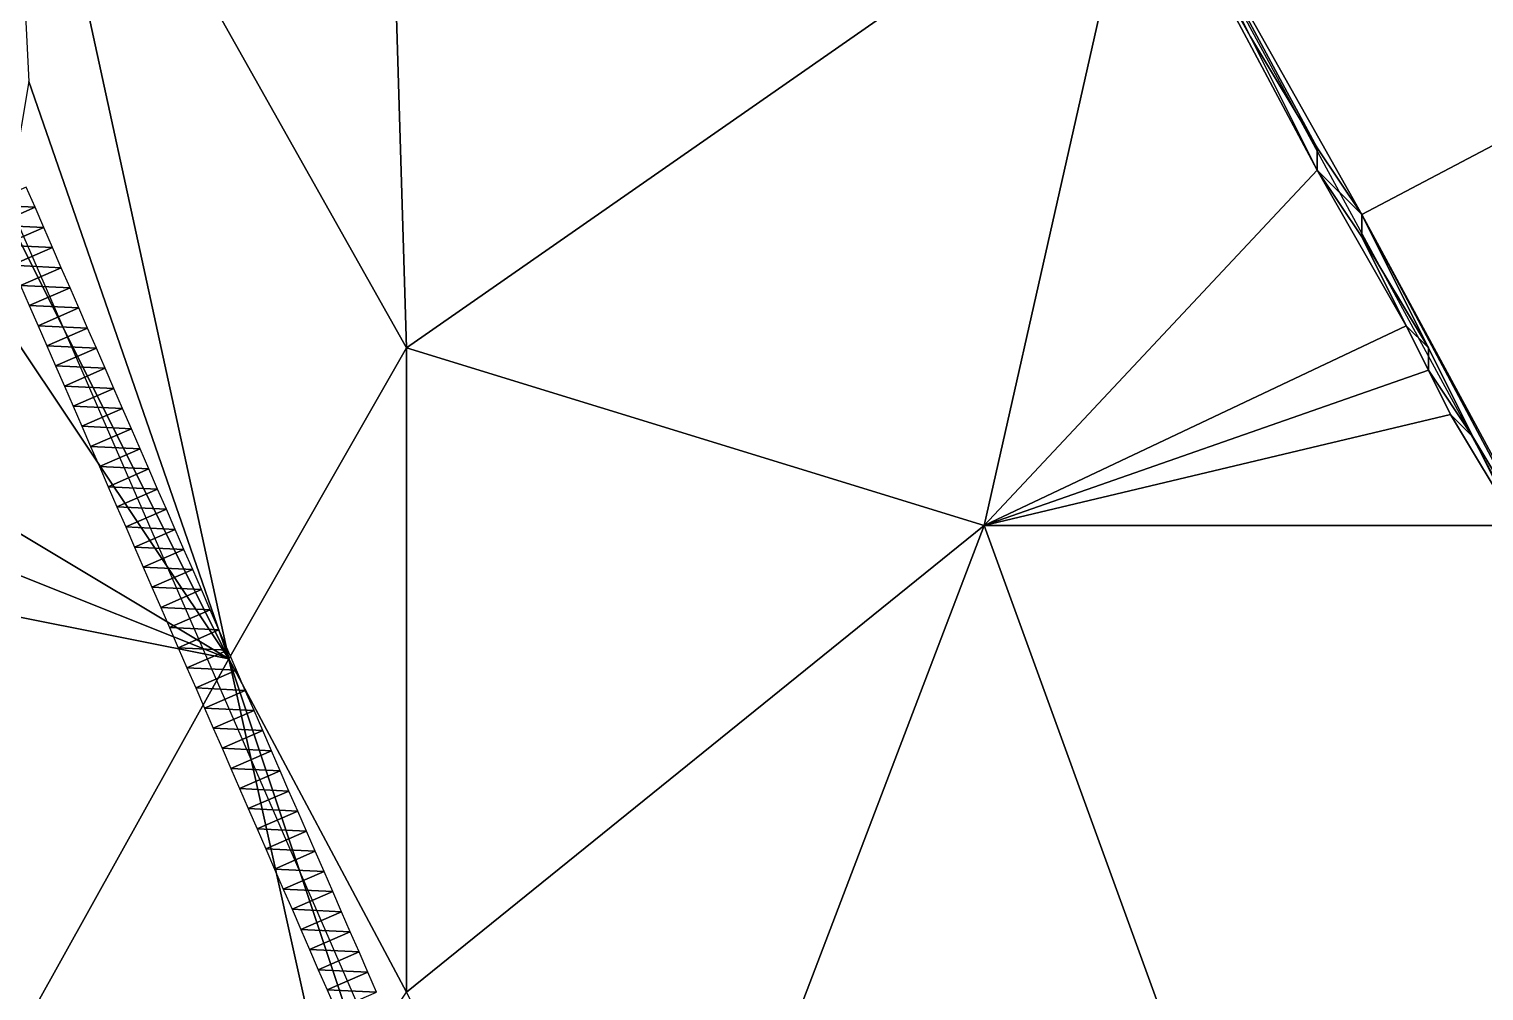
# Model space of a CAD drawing. Header units: metres. Extents: x -1103 to 901, y -902 to 905.
# Drawn here: x 632 to 763, y 700.1 to 786.7 of the extents above; entities that cross this region are included whole.
import ezdxf

# ---------------------------------------------------------------- set-up
doc = ezdxf.new("R2010")
doc.units = ezdxf.units.M
for name, color, linetype in [('OSM_ROAD_AXES', 2, 'CONTINUOUS'), ('OSM_ROAD_SURFACE', 9, 'CONTINUOUS'), ('OSM_TERRAIN', 3, 'CONTINUOUS'), ('OSM_WATER_OUTLINES', 4, 'CONTINUOUS'), ('OSM_WATER_SURFACE', 5, 'CONTINUOUS')]:
    doc.layers.add(name, color=color, linetype=linetype)

msp = doc.modelspace()

# ---------------------------------------------------------------- linework, layer by layer
at = {"layer": 'OSM_ROAD_AXES'}
msp.add_polyline3d([(810.31, 127.47, 9.3), (821.75, 171.88, 11.73), (829.01, 203.84, 11.84), (837.79, 248.5, 13.58), (839.26, 268.87, 5.55), (836.31, 295.27, 5.2), (827.97, 324.34, 5.37), (822.55, 337.56, 5.49), (806.64, 372.64, 6.1), (771.29, 452.37, 6.32), (762.09, 471.09, 6.11), (712.05, 582.63, 7.54), (669.36, 681.06, 4.8), (618.9, 797.04, 3.15)], dxfattribs=at)
at = {"layer": 'OSM_ROAD_SURFACE'}
for points in [[(632.56, 770.66, 4.03), (631.77, 772.47, 4.02), (628.1, 770.87, 4.26)], [(632.56, 770.66, 4.03), (628.1, 770.87, 4.26), (628.89, 769.06, 4.33)], [(633.35, 768.84, 4.03), (632.56, 770.66, 4.03), (628.89, 769.06, 4.33)], [(633.35, 768.84, 4.03), (628.89, 769.06, 4.33), (629.68, 767.25, 4.36)], [(634.13, 767.03, 4.03), (633.35, 768.84, 4.03), (629.68, 767.25, 4.36)], [(634.13, 767.03, 4.03), (629.68, 767.25, 4.36), (630.47, 765.44, 4.19)], [(634.92, 765.22, 4.03), (634.13, 767.03, 4.03), (630.47, 765.44, 4.19)], [(634.92, 765.22, 4.03), (630.47, 765.44, 4.19), (631.25, 763.62, 4.19)], [(635.71, 763.41, 4.04), (634.92, 765.22, 4.03), (631.25, 763.62, 4.19)], [(635.71, 763.41, 4.04), (631.25, 763.62, 4.19), (632.04, 761.81, 4.19)], [(636.5, 761.6, 4.04), (635.71, 763.41, 4.04), (632.04, 761.81, 4.19)], [(636.5, 761.6, 4.04), (632.04, 761.81, 4.19), (632.83, 760, 4.19)], [(637.29, 759.78, 4.04), (636.5, 761.6, 4.04), (632.83, 760, 4.19)], [(637.29, 759.78, 4.04), (632.83, 760, 4.19), (633.62, 758.19, 4.19)], [(638.08, 757.97, 4.05), (637.29, 759.78, 4.04), (633.62, 758.19, 4.19)], [(638.08, 757.97, 4.05), (633.62, 758.19, 4.19), (634.41, 756.38, 4.19)], [(638.86, 756.16, 4.05), (638.08, 757.97, 4.05), (634.41, 756.38, 4.19)], [(638.86, 756.16, 4.05), (634.41, 756.38, 4.19), (635.2, 754.56, 4.19)], [(639.65, 754.35, 4.05), (638.86, 756.16, 4.05), (635.2, 754.56, 4.19)], [(639.65, 754.35, 4.05), (635.2, 754.56, 4.19), (635.98, 752.75, 4.19)], [(640.44, 752.53, 4.06), (639.65, 754.35, 4.05), (635.98, 752.75, 4.19)], [(640.44, 752.53, 4.06), (635.98, 752.75, 4.19), (636.77, 750.94, 4.19)], [(641.23, 750.72, 4.06), (640.44, 752.53, 4.06), (636.77, 750.94, 4.19)], [(641.23, 750.72, 4.06), (636.77, 750.94, 4.19), (637.56, 749.13, 4.19)], [(642.02, 748.91, 4.06), (641.23, 750.72, 4.06), (637.56, 749.13, 4.19)], [(642.02, 748.91, 4.06), (637.56, 749.13, 4.19), (638.35, 747.32, 4.2)], [(642.81, 747.1, 4.07), (642.02, 748.91, 4.06), (638.35, 747.32, 4.2)], [(642.81, 747.1, 4.07), (638.35, 747.32, 4.2), (639.14, 745.5, 4.2)], [(643.59, 745.29, 4.07), (642.81, 747.1, 4.07), (639.14, 745.5, 4.2)], [(643.59, 745.29, 4.07), (639.14, 745.5, 4.2), (639.93, 743.69, 4.21)], [(644.38, 743.47, 4.07), (643.59, 745.29, 4.07), (639.93, 743.69, 4.21)], [(644.38, 743.47, 4.07), (639.93, 743.69, 4.21), (640.72, 741.88, 4.22)], [(645.17, 741.66, 4.08), (644.38, 743.47, 4.07), (640.72, 741.88, 4.22)], [(645.17, 741.66, 4.08), (640.72, 741.88, 4.22), (641.5, 740.07, 4.23)], [(645.96, 739.85, 4.08), (645.17, 741.66, 4.08), (641.5, 740.07, 4.23)], [(645.96, 739.85, 4.08), (641.5, 740.07, 4.23), (642.29, 738.25, 4.23)], [(646.75, 738.04, 4.08), (645.96, 739.85, 4.08), (642.29, 738.25, 4.23)], [(646.75, 738.04, 4.08), (642.29, 738.25, 4.23), (643.08, 736.44, 4.24)], [(647.54, 736.23, 4.09), (646.75, 738.04, 4.08), (643.08, 736.44, 4.24)], [(647.54, 736.23, 4.09), (643.08, 736.44, 4.24), (643.87, 734.63, 4.25)], [(648.33, 734.41, 4.09), (647.54, 736.23, 4.09), (643.87, 734.63, 4.25)], [(648.33, 734.41, 4.09), (643.87, 734.63, 4.25), (644.66, 732.82, 4.26)], [(649.11, 732.6, 4.09), (648.33, 734.41, 4.09), (644.66, 732.82, 4.26)], [(649.11, 732.6, 4.09), (644.66, 732.82, 4.26), (645.45, 731, 4.26)], [(649.9, 730.79, 4.1), (649.11, 732.6, 4.09), (645.45, 731, 4.26)], [(649.9, 730.79, 4.1), (645.45, 731, 4.26), (646.23, 729.19, 4.27)], [(650.69, 728.98, 4.1), (649.9, 730.79, 4.1), (646.23, 729.19, 4.27)], [(650.69, 728.98, 4.1), (646.23, 729.19, 4.27), (647.02, 727.38, 4.28)], [(651.48, 727.16, 4.11), (650.69, 728.98, 4.1), (647.02, 727.38, 4.28)], [(651.48, 727.16, 4.11), (647.02, 727.38, 4.28), (647.81, 725.57, 4.29)], [(652.27, 725.35, 4.13), (651.48, 727.16, 4.11), (647.81, 725.57, 4.29)], [(652.27, 725.35, 4.13), (647.81, 725.57, 4.29), (648.6, 723.76, 4.3)], [(653.06, 723.54, 4.15), (652.27, 725.35, 4.13), (648.6, 723.76, 4.3)], [(653.06, 723.54, 4.15), (648.6, 723.76, 4.3), (649.39, 721.95, 4.3)], [(653.84, 721.73, 4.17), (653.06, 723.54, 4.15), (649.39, 721.95, 4.3)], [(653.84, 721.73, 4.17), (649.39, 721.95, 4.3), (650.18, 720.13, 4.31)], [(654.63, 719.92, 4.18), (653.84, 721.73, 4.17), (650.18, 720.13, 4.31)], [(654.63, 719.92, 4.18), (650.18, 720.13, 4.31), (650.97, 718.32, 4.32)], [(655.42, 718.1, 4.2), (654.63, 719.92, 4.18), (650.97, 718.32, 4.32)], [(655.42, 718.1, 4.2), (650.97, 718.32, 4.32), (651.75, 716.51, 4.32)], [(656.21, 716.29, 4.22), (655.42, 718.1, 4.2), (651.75, 716.51, 4.32)], [(656.21, 716.29, 4.22), (651.75, 716.51, 4.32), (652.54, 714.7, 4.33)], [(657, 714.48, 4.24), (656.21, 716.29, 4.22), (652.54, 714.7, 4.33)], [(657, 714.48, 4.24), (652.54, 714.7, 4.33), (653.33, 712.88, 4.33)], [(657.79, 712.67, 4.25), (657, 714.48, 4.24), (653.33, 712.88, 4.33)], [(657.79, 712.67, 4.25), (653.33, 712.88, 4.33), (654.12, 711.07, 4.34)], [(658.58, 710.86, 4.27), (657.79, 712.67, 4.25), (654.12, 711.07, 4.34)], [(658.58, 710.86, 4.27), (654.12, 711.07, 4.34), (654.91, 709.26, 4.37)], [(659.36, 709.04, 4.29), (658.58, 710.86, 4.27), (654.91, 709.26, 4.37)], [(659.36, 709.04, 4.29), (654.91, 709.26, 4.37), (655.7, 707.45, 4.42)], [(660.15, 707.23, 4.31), (659.36, 709.04, 4.29), (655.7, 707.45, 4.42)], [(660.15, 707.23, 4.31), (655.7, 707.45, 4.42), (656.48, 705.64, 4.46)], [(660.94, 705.42, 4.32), (660.15, 707.23, 4.31), (656.48, 705.64, 4.46)], [(660.94, 705.42, 4.32), (656.48, 705.64, 4.46), (657.27, 703.82, 4.51)], [(661.73, 703.61, 4.34), (660.94, 705.42, 4.32), (657.27, 703.82, 4.51)], [(661.73, 703.61, 4.34), (657.27, 703.82, 4.51), (658.06, 702.01, 4.55)], [(662.52, 701.79, 4.36), (661.73, 703.61, 4.34), (658.06, 702.01, 4.55)], [(662.52, 701.79, 4.36), (658.06, 702.01, 4.55), (658.85, 700.2, 4.6)], [(663.3, 699.98, 4.38), (662.52, 701.79, 4.36), (658.85, 700.2, 4.6)], [(663.3, 699.98, 4.38), (658.85, 700.2, 4.6), (659.64, 698.39, 4.64)]]:
    msp.add_3dface(points, dxfattribs=at)
at = {"layer": 'OSM_TERRAIN'}
for points in [[(662, 890, 1.26), (630, 822, 3.2), (666, 758, 2.79)], [(666, 758, 2.79), (732, 804, 0.32), (662, 890, 1.26)], [(752, 770), (900, 848), (734, 802)], [(752, 770), (778, 722), (900, 848)], [(650, 730, 4.06), (630, 822, 3.2), (632, 782, 3.75)], [(650, 730, 4.06), (666, 758, 2.79), (630, 822, 3.2)], [(718, 742, 1.49), (732, 804, 0.32), (666, 758, 2.79)], [(718, 742, 1.49), (748, 774, 0.38), (732, 804, 0.32)], [(748, 774, 0.38), (742, 786, 0.34), (732, 804, 0.32)], [(732, 804, 0.32), (742, 786, 0.34), (734, 802)], [(742, 786, 0.34), (748, 776), (734, 802)], [(752, 770), (734, 802), (748, 776)], [(748, 774, 0.38), (748, 776), (742, 786, 0.34)], [(630, 770, 4.11), (650, 730, 4.06), (632, 782, 3.75)], [(748, 774, 0.38), (752, 770), (748, 776)], [(718, 742, 1.49), (756, 760, 0.43), (748, 774, 0.38)], [(748, 774, 0.38), (756, 760, 0.43), (752, 768, 0.39)], [(752, 768, 0.39), (752, 770), (748, 774, 0.38)], [(630, 760, 4.2), (650, 730, 4.06), (630, 770, 4.11)], [(768, 740), (778, 722), (752, 770)], [(768, 740), (752, 770), (762, 750)], [(762, 750), (752, 770), (758, 758)], [(752, 768, 0.39), (758, 758), (752, 770)], [(756, 760, 0.43), (758, 758), (752, 768, 0.39)], [(630, 742, 4.58), (650, 730, 4.06), (630, 760, 4.2)], [(758, 756, 0.46), (756, 760, 0.43), (718, 742, 1.49)], [(758, 756, 0.46), (758, 758), (756, 760, 0.43)], [(666, 700, 4.09), (666, 758, 2.79), (650, 730, 4.06)], [(666, 700, 4.09), (718, 742, 1.49), (666, 758, 2.79)], [(758, 756, 0.46), (762, 750), (758, 758)], [(718, 742, 1.49), (760, 752, 0.49), (758, 756, 0.46)], [(760, 752, 0.49), (762, 750), (758, 756, 0.46)], [(766, 742, 0.54), (760, 752, 0.49), (718, 742, 1.49)], [(766, 742, 0.54), (762, 750), (760, 752, 0.49)], [(766, 742, 0.54), (768, 740), (762, 750)], [(630, 738, 4.67), (650, 730, 4.06), (630, 742, 4.58)], [(718, 742, 1.49), (666, 700, 4.09), (686, 658, 4.44)], [(766, 610, 3.26), (718, 742, 1.49), (686, 658, 4.44)], [(718, 742, 1.49), (766, 610, 3.26), (766, 742, 0.54)], [(630, 734, 4.75), (650, 730, 4.06), (630, 738, 4.67)], [(630, 694, 5.64), (650, 730, 4.06), (630, 734, 4.75)], [(630, 694, 5.64), (658, 694, 4.49), (650, 730, 4.06)], [(658, 694, 4.49), (662, 694, 4.73), (650, 730, 4.06)], [(662, 694, 4.73), (666, 700, 4.09), (650, 730, 4.06)]]:
    msp.add_3dface(points, dxfattribs=at)
at = {"layer": 'OSM_WATER_OUTLINES'}
msp.add_polyline3d([(900, 900, 1), (649.38, 900, 1), (681.96, 882.15, 1), (706.27, 852.1, 1), (721.1, 825.29, 1), (774.77, 726.38, 1), (839.49, 624.71, 1), (900, 469.07, 1)], close=True, dxfattribs=at)
at = {"layer": 'OSM_WATER_SURFACE'}
msp.add_3dface([(900, 900, 1), (721.1, 825.29, 1), (774.77, 726.38, 1)], dxfattribs=at)

doc.saveas('drawing.dxf')
